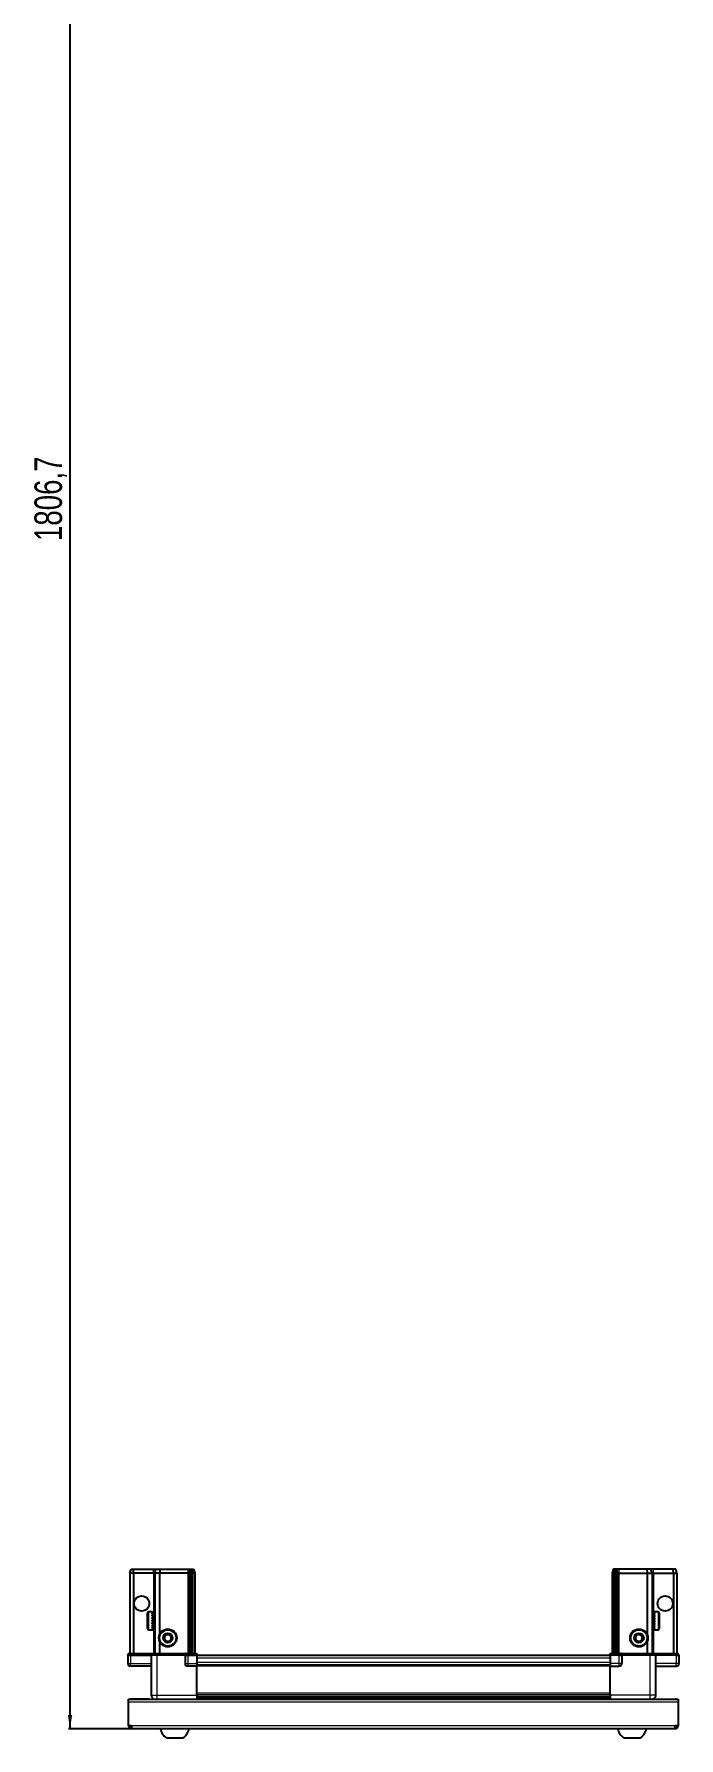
# Model space of a CAD drawing. Header units: millimetres. Extents: x 1021 to 4016, y -989 to 1486.
# Drawn here: x 1077 to 1545, y -989 to 249 of the extents above; entities that cross this region are included whole.
import ezdxf

# ---------------------------------------------------------------- set-up
doc = ezdxf.new("R2010")
doc.units = ezdxf.units.MM
doc.layers.add('FORMAT', color=7, linetype='Continuous')
doc.styles.add('SLDTEXTSTYLE0', font='TXT', dxfattribs={"width": 0.75})
doc.dimstyles.new('SLDDIMSTYLE0', dxfattribs={"dimtxt": 20, "dimasz": 10, "dimexe": 0, "dimexo": 0.0625, "dimgap": 5, "dimtad": 2, "dimdec": 1, "dimrnd": 1e-09, "dimzin": 12, "dimdsep": 46, "dimtxsty": 'SLDTEXTSTYLE0', "dimsah": 1, "dimcen": 0.09, "dimadec": 0, "dimazin": 3, "dimtfac": 1, "dimtofl": 0, "dimtmove": 0, "dimatfit": 3, "dimfxl": 0, "dimfrac": 2, "dimtolj": 1, "dimtzin": 12, "dimarcsym": 0})

# ---------------------------------------------------------------- blocks, each defined once
blk = doc.blocks.new('_D_8')
at = {"layer": 'FORMAT'}
for p, q in [((1146.7, 824.5), (1101.6, 824.5)), ((1102.6, 824.5), (1102.6, -982.2)), ((1147.2, -982.2), (1101.6, -982.2))]:
    blk.add_line(p, q, dxfattribs=at)
for points in [[(1102.6, 824.5), (1101.1, 814.5), (1104.2, 814.5)], [(1102.6, -982.2), (1104.2, -972.2), (1101.1, -972.2)]]:
    blk.add_solid(points, dxfattribs=at)
at = {"layer": 'FORMAT', "insert": (1076.8, -119.5), "char_height": 20, "attachment_point": 1, "rotation": 90, "style": 'SLDTEXTSTYLE0'}
blk.add_mtext('1806,7', dxfattribs=at)

msp = doc.modelspace()

# ---------------------------------------------------------------- linework, layer by layer
at = {"color": 7, "linetype": 'Continuous', "lineweight": 25}
for p, q in [((1146.13, -869.18), (1146.93, -866.18)), ((1146.93, -866.18), (1148.78, -866.18)), ((1148.63, -869.18), (1148.78, -866.18)), ((1148.78, -866.18), (1163.13, -866.18)), ((1163.13, -866.18), (1164.93, -866.18)), ((1164.13, -869.18), (1164.93, -866.18)), ((1164.93, -866.18), (1167.96, -866.18)), ((1167.96, -866.18), (1167.63, -869.18)), ((1167.96, -866.18), (1188.13, -866.18)), ((1188.13, -866.18), (1189.93, -866.18)), ((1189.93, -866.18), (1189.13, -869.18)), ((1189.93, -866.18), (1190.67, -866.18)), ((1190.67, -866.18), (1190.13, -869.18)), ((1190.67, -866.18), (1191.17, -866.18)), ((1191.17, -866.18), (1191.63, -869.18)), ((1191.17, -866.18), (1192.33, -866.18)), ((1192.33, -866.18), (1193.13, -869.18)), ((1496.93, -866.18), (1496.13, -869.18)), ((1498.08, -866.18), (1496.93, -866.18)), ((1498.08, -866.18), (1497.63, -869.18)), ((1498.58, -866.18), (1498.08, -866.18)), ((1498.58, -866.18), (1499.13, -869.18)), ((1499.33, -866.18), (1498.58, -866.18)), ((1499.33, -866.18), (1500.13, -869.18)), ((1501.13, -866.18), (1499.33, -866.18)), ((1521.3, -866.18), (1501.13, -866.18)), ((1521.3, -866.18), (1521.63, -869.18)), ((1524.33, -866.18), (1521.3, -866.18)), ((1525.13, -869.18), (1524.33, -866.18)), ((1526.13, -866.18), (1524.33, -866.18)), ((1540.47, -866.18), (1526.13, -866.18)), ((1540.63, -869.18), (1540.47, -866.18)), ((1542.33, -866.18), (1540.47, -866.18)), ((1543.13, -869.18), (1542.33, -866.18)), ((1148.63, -869.18), (1146.13, -869.18)), ((1146.13, -869.18), (1146.13, -927.48)), ((1148.63, -869.18), (1148.63, -927.48)), ((1163.13, -869.18), (1148.63, -869.18)), ((1164.13, -869.18), (1163.13, -869.18)), ((1164.13, -869.18), (1164.13, -927.48)), ((1167.63, -869.18), (1164.13, -869.18)), ((1188.13, -869.18), (1167.63, -869.18)), ((1167.63, -869.18), (1167.63, -913.68)), ((1189.13, -869.18), (1188.13, -869.18)), ((1189.13, -869.18), (1189.13, -927.48)), ((1190.13, -869.18), (1189.13, -869.18)), ((1190.13, -869.18), (1190.13, -927.48)), ((1191.63, -869.18), (1190.13, -869.18)), ((1191.63, -869.18), (1191.63, -927.48)), ((1193.13, -869.18), (1191.63, -869.18)), ((1193.13, -869.18), (1193.13, -927.48)), ((1496.13, -869.18), (1497.63, -869.18)), ((1496.13, -869.18), (1496.13, -927.48)), ((1497.63, -869.18), (1499.13, -869.18)), ((1497.63, -869.18), (1497.63, -927.48)), ((1499.13, -869.18), (1499.13, -927.48)), ((1499.13, -869.18), (1500.13, -869.18)), ((1500.13, -869.18), (1500.13, -927.48)), ((1500.13, -869.18), (1501.13, -869.18)), ((1501.13, -869.18), (1521.63, -869.18)), ((1521.63, -869.18), (1521.63, -913.68)), ((1521.63, -869.18), (1525.13, -869.18)), ((1525.13, -869.18), (1525.13, -927.48)), ((1525.13, -869.18), (1526.13, -869.18)), ((1526.13, -869.18), (1540.63, -869.18)), ((1540.63, -869.18), (1540.63, -927.48)), ((1540.63, -869.18), (1543.13, -869.18)), ((1543.13, -869.18), (1543.13, -927.48)), ((1158.93, -909.38), (1158.93, -897.98)), ((1162.13, -897.18), (1159.73, -897.18)), ((1162.13, -897.18), (1162.13, -897.19)), ((1162.13, -897.19), (1162.63, -897.19)), ((1162.13, -897.37), (1162.63, -897.37)), ((1162.13, -897.37), (1162.13, -897.59)), ((1162.13, -897.59), (1162.63, -897.59)), ((1162.13, -898.17), (1162.63, -898.17)), ((1162.13, -898.17), (1162.13, -898.59)), ((1162.13, -898.59), (1162.63, -898.59)), ((1162.13, -899.5), (1162.63, -899.5)), ((1162.13, -899.5), (1162.13, -900.09)), ((1162.13, -900.09), (1162.63, -900.09)), ((1162.13, -901.24), (1162.63, -901.24)), ((1162.13, -901.24), (1162.13, -901.94)), ((1162.13, -901.94), (1162.63, -901.94)), ((1162.13, -903.23), (1162.63, -903.23)), ((1162.13, -903.23), (1162.13, -903.97)), ((1162.63, -897.37), (1162.63, -897.19)), ((1162.63, -897.59), (1162.63, -897.37)), ((1162.63, -898.17), (1162.63, -897.59)), ((1162.63, -898.59), (1162.63, -898.17)), ((1162.63, -899.5), (1162.63, -898.59)), ((1162.73, -899.28), (1162.63, -899.28)), ((1162.63, -900.09), (1162.63, -899.5)), ((1162.63, -901.24), (1162.63, -900.09)), ((1162.63, -901.94), (1162.63, -901.24)), ((1162.63, -903.23), (1162.63, -901.94)), ((1162.63, -903.37), (1162.63, -903.23)), ((1162.73, -908.08), (1162.73, -899.28)), ((1163.61, -900.37), (1163.13, -899.68)), ((1163.13, -907.68), (1163.13, -899.68)), ((1164.1, -899.68), (1163.61, -900.37)), ((1163.61, -906.99), (1163.61, -900.37)), ((1164.13, -899.68), (1164.1, -899.68)), ((1164.1, -907.68), (1164.1, -899.68)), ((1525.16, -899.68), (1525.13, -899.68)), ((1525.65, -900.37), (1525.16, -899.68)), ((1525.16, -899.68), (1525.16, -907.68)), ((1526.13, -899.68), (1525.65, -900.37)), ((1525.65, -900.37), (1525.65, -906.99)), ((1526.13, -899.68), (1526.13, -907.68)), ((1526.63, -899.28), (1526.53, -899.28)), ((1526.53, -899.28), (1526.53, -908.08)), ((1529.53, -897.18), (1526.63, -897.18)), ((1527.13, -897.18), (1526.63, -897.18)), ((1526.63, -897.18), (1526.63, -897.23)), ((1526.63, -897.23), (1526.63, -897.51)), ((1527.13, -897.23), (1526.63, -897.23)), ((1527.13, -897.51), (1526.63, -897.51)), ((1526.63, -897.51), (1526.63, -897.79)), ((1527.13, -897.79), (1526.63, -897.79)), ((1526.63, -897.79), (1526.63, -898.45)), ((1527.13, -898.45), (1526.63, -898.45)), ((1526.63, -898.45), (1526.63, -898.92)), ((1526.63, -898.92), (1526.63, -899.9)), ((1527.13, -898.92), (1526.63, -898.92)), ((1527.13, -899.9), (1526.63, -899.9)), ((1526.63, -899.9), (1526.63, -900.52)), ((1526.63, -900.52), (1526.63, -901.72)), ((1527.13, -900.52), (1526.63, -900.52)), ((1527.13, -901.72), (1526.63, -901.72)), ((1526.63, -901.72), (1526.63, -902.35)), ((1527.13, -902.35), (1526.63, -902.35)), ((1526.63, -902.43), (1526.63, -903.73)), ((1527.13, -902.43), (1526.63, -902.43)), ((1527.13, -897.23), (1527.13, -897.18)), ((1527.13, -897.79), (1527.13, -897.51)), ((1527.13, -898.92), (1527.13, -898.45)), ((1527.13, -900.52), (1527.13, -899.9)), ((1527.13, -902.43), (1527.13, -901.72)), ((1530.33, -897.98), (1530.33, -909.38)), ((1159.73, -910.18), (1162.13, -910.18)), ((1162.13, -903.37), (1162.63, -903.37)), ((1162.13, -903.87), (1162.63, -903.87)), ((1162.13, -903.97), (1162.63, -903.97)), ((1162.13, -905.25), (1162.63, -905.25)), ((1162.13, -905.25), (1162.13, -905.96)), ((1162.13, -905.96), (1162.63, -905.96)), ((1162.13, -907.12), (1162.63, -907.12)), ((1162.13, -907.12), (1162.13, -907.73)), ((1162.13, -907.73), (1162.63, -907.73)), ((1162.13, -908.66), (1162.63, -908.66)), ((1162.13, -908.66), (1162.13, -909.1)), ((1162.13, -909.1), (1162.63, -909.1)), ((1162.13, -909.71), (1162.63, -909.71)), ((1162.13, -909.71), (1162.13, -909.94)), ((1162.13, -909.94), (1162.63, -909.94)), ((1162.13, -910.16), (1162.63, -910.16)), ((1162.13, -910.16), (1162.13, -910.18)), ((1162.13, -910.17), (1162.63, -910.17)), ((1162.63, -903.97), (1162.63, -903.87)), ((1162.63, -905.25), (1162.63, -903.97)), ((1162.63, -905.96), (1162.63, -905.25)), ((1162.63, -907.12), (1162.63, -905.96)), ((1162.63, -907.73), (1162.63, -907.12)), ((1162.63, -908.66), (1162.63, -907.73)), ((1162.63, -908.08), (1162.73, -908.08)), ((1162.63, -909.1), (1162.63, -908.66)), ((1162.63, -909.71), (1162.63, -909.1)), ((1162.63, -909.94), (1162.63, -909.71)), ((1162.63, -910.16), (1162.63, -909.94)), ((1162.63, -910.17), (1162.63, -910.16)), ((1163.13, -907.68), (1163.61, -906.99)), ((1163.61, -906.99), (1164.1, -907.68)), ((1164.1, -907.68), (1164.13, -907.68)), ((1525.13, -907.68), (1525.16, -907.68)), ((1525.16, -907.68), (1525.65, -906.99)), ((1525.65, -906.99), (1526.13, -907.68)), ((1526.53, -908.08), (1526.63, -908.08)), ((1527.13, -903.73), (1526.63, -903.73)), ((1527.13, -904.21), (1526.63, -904.21)), ((1526.63, -904.21), (1526.63, -904.47)), ((1526.63, -904.47), (1526.63, -905.74)), ((1527.13, -904.47), (1526.63, -904.47)), ((1527.13, -905.74), (1526.63, -905.74)), ((1526.63, -905.74), (1526.63, -906.42)), ((1526.63, -906.42), (1526.63, -907.54)), ((1527.13, -906.42), (1526.63, -906.42)), ((1527.13, -907.54), (1526.63, -907.54)), ((1526.63, -907.54), (1526.63, -908.11)), ((1526.63, -908.11), (1526.63, -908.97)), ((1527.13, -908.11), (1526.63, -908.11)), ((1527.13, -908.97), (1526.63, -908.97)), ((1526.63, -908.97), (1526.63, -909.36)), ((1526.63, -909.36), (1526.63, -909.88)), ((1527.13, -909.36), (1526.63, -909.36)), ((1527.13, -909.88), (1526.63, -909.88)), ((1526.63, -909.88), (1526.63, -910.06)), ((1526.63, -910.06), (1526.63, -910.18)), ((1527.13, -910.06), (1526.63, -910.06)), ((1526.63, -910.18), (1529.53, -910.18)), ((1527.13, -904.47), (1527.13, -903.73)), ((1527.13, -906.42), (1527.13, -905.74)), ((1527.13, -908.11), (1527.13, -907.54)), ((1527.13, -909.36), (1527.13, -908.97)), ((1527.13, -910.06), (1527.13, -909.88)), ((1145.13, -927.48), (1144.63, -928.35)), ((1146.63, -927.48), (1145.13, -927.48)), ((1146.63, -927.48), (1161.43, -927.48)), ((1161.43, -927.48), (1161.63, -927.48)), ((1161.63, -928.68), (1161.63, -927.48)), ((1161.63, -927.48), (1165.63, -927.48)), ((1165.63, -927.48), (1185.93, -927.48)), ((1167.63, -918.68), (1167.63, -927.48)), ((1185.93, -927.48), (1186.13, -927.48)), ((1186.13, -928.68), (1186.13, -927.48)), ((1186.81, -927.48), (1186.13, -927.48)), ((1186.81, -927.48), (1194.63, -927.48)), ((1194.63, -927.48), (1194.63, -928.35)), ((1494.63, -928.35), (1494.63, -927.48)), ((1494.63, -927.48), (1502.45, -927.48)), ((1503.13, -927.48), (1502.45, -927.48)), ((1503.13, -928.68), (1503.13, -927.48)), ((1503.13, -927.48), (1503.33, -927.48)), ((1503.33, -927.48), (1523.63, -927.48)), ((1521.63, -918.68), (1521.63, -927.48)), ((1523.63, -927.48), (1527.63, -927.48)), ((1527.63, -928.68), (1527.63, -927.48)), ((1527.63, -927.48), (1527.83, -927.48)), ((1527.83, -927.48), (1542.63, -927.48)), ((1544.13, -927.48), (1542.63, -927.48)), ((1544.63, -928.35), (1544.13, -927.48)), ((1544.63, -928.35), (1544.13, -927.48)), ((1144.63, -928.68), (1144.63, -928.35)), ((1144.63, -928.68), (1146.63, -928.68)), ((1144.63, -928.68), (1144.63, -934.68)), ((1161.43, -928.68), (1146.63, -928.68)), ((1146.63, -928.68), (1161.43, -928.68)), ((1161.63, -936.68), (1146.63, -936.68)), ((1161.63, -928.68), (1161.43, -928.68)), ((1165.63, -928.68), (1161.63, -928.68)), ((1161.63, -928.68), (1161.63, -957.68)), ((1185.93, -928.68), (1165.63, -928.68)), ((1186.13, -928.68), (1185.93, -928.68)), ((1186.13, -928.68), (1188.13, -928.68)), ((1186.13, -928.68), (1186.13, -934.68)), ((1194.63, -928.35), (1188.13, -928.35)), ((1194.63, -928.68), (1188.13, -928.68)), ((1188.13, -928.68), (1194.63, -928.68)), ((1194.63, -936.68), (1188.13, -936.68)), ((1194.63, -928.35), (1194.63, -928.35)), ((1194.63, -928.68), (1194.63, -928.35)), ((1194.63, -928.68), (1194.63, -928.68)), ((1194.63, -928.68), (1194.63, -934.68)), ((1494.63, -928.83), (1194.63, -928.83)), ((1194.63, -934.68), (1194.63, -936.68)), ((1494.63, -936.03), (1194.63, -936.03)), ((1194.63, -957.68), (1194.63, -936.68)), ((1501.13, -928.35), (1494.63, -928.35)), ((1494.63, -928.68), (1494.63, -928.35)), ((1501.13, -928.68), (1494.63, -928.68)), ((1494.63, -928.68), (1494.63, -934.68)), ((1494.63, -934.68), (1494.63, -936.68)), ((1494.63, -936.68), (1501.13, -936.68)), ((1494.63, -957.68), (1494.63, -936.68)), ((1501.13, -928.68), (1503.13, -928.68)), ((1503.13, -928.68), (1501.13, -928.68)), ((1503.33, -928.68), (1503.13, -928.68)), ((1503.13, -928.68), (1503.13, -934.68)), ((1523.63, -928.68), (1503.33, -928.68)), ((1527.63, -928.68), (1523.63, -928.68)), ((1527.83, -928.68), (1527.63, -928.68)), ((1527.63, -928.68), (1527.63, -957.68)), ((1527.63, -936.68), (1542.63, -936.68)), ((1542.63, -928.68), (1527.83, -928.68)), ((1542.63, -928.68), (1544.63, -928.68)), ((1544.63, -928.68), (1544.63, -928.35)), ((1544.63, -928.68), (1544.63, -928.35)), ((1544.63, -928.68), (1544.63, -928.68)), ((1544.63, -928.68), (1544.63, -934.68)), ((1145.13, -960.68), (1544.13, -960.68)), ((1145.13, -962.78), (1145.13, -960.68)), ((1145.13, -980.08), (1145.13, -962.78)), ((1160.13, -960.58), (1147.23, -960.58)), ((1160.13, -960.58), (1160.13, -960.68)), ((1194.63, -958.7), (1494.63, -958.7)), ((1194.63, -958.74), (1494.63, -958.74)), ((1218.51, -960.53), (1194.63, -960.53)), ((1213.13, -960.68), (1213.13, -960.53)), ((1213.17, -960.68), (1213.17, -960.53)), ((1213.44, -960.68), (1213.44, -960.53)), ((1213.7, -960.68), (1213.7, -960.53)), ((1214.35, -960.68), (1214.35, -960.53)), ((1214.82, -960.68), (1214.82, -960.53)), ((1215.78, -960.68), (1215.78, -960.53)), ((1216.4, -960.68), (1216.4, -960.53)), ((1217.59, -960.68), (1217.59, -960.53)), ((1218.25, -960.68), (1218.25, -960.53)), ((1218.3, -960.68), (1218.3, -960.53)), ((1219.6, -960.53), (1218.51, -960.53)), ((1219.6, -960.68), (1219.6, -960.53)), ((1219.6, -960.53), (1219.6, -960.53)), ((1220.33, -960.53), (1219.6, -960.53)), ((1219.61, -960.68), (1219.61, -960.53)), ((1220.11, -960.68), (1220.11, -960.53)), ((1220.33, -960.68), (1220.33, -960.53)), ((1220.75, -960.53), (1220.33, -960.53)), ((1220.33, -960.53), (1220.33, -960.53)), ((1468.51, -960.53), (1220.75, -960.53)), ((1221.61, -960.68), (1221.61, -960.53)), ((1222.3, -960.68), (1222.3, -960.53)), ((1223.42, -960.68), (1223.42, -960.53)), ((1224, -960.68), (1224, -960.53)), ((1224.87, -960.68), (1224.87, -960.53)), ((1225.27, -960.68), (1225.27, -960.53)), ((1225.8, -960.68), (1225.8, -960.53)), ((1225.99, -960.68), (1225.99, -960.53)), ((1226.13, -960.68), (1226.13, -960.53)), ((1463.13, -960.68), (1463.13, -960.53)), ((1463.3, -960.68), (1463.3, -960.53)), ((1463.51, -960.68), (1463.51, -960.53)), ((1464.07, -960.68), (1464.07, -960.53)), ((1464.49, -960.68), (1464.49, -960.53)), ((1465.39, -960.68), (1465.39, -960.53)), ((1465.97, -960.68), (1465.97, -960.53)), ((1467.12, -960.68), (1467.12, -960.53)), ((1467.81, -960.68), (1467.81, -960.53)), ((1469.09, -960.53), (1468.51, -960.53)), ((1469.09, -960.68), (1469.09, -960.53)), ((1469.1, -960.53), (1469.09, -960.53)), ((1469.83, -960.53), (1469.1, -960.53)), ((1469.27, -960.68), (1469.27, -960.53)), ((1469.77, -960.68), (1469.77, -960.53)), ((1469.83, -960.68), (1469.83, -960.53)), ((1470.86, -960.53), (1469.83, -960.53)), ((1469.83, -960.53), (1469.83, -960.53)), ((1494.63, -960.53), (1470.75, -960.53)), ((1471.12, -960.68), (1471.12, -960.53)), ((1471.83, -960.68), (1471.83, -960.53)), ((1473, -960.68), (1473, -960.53)), ((1473.61, -960.68), (1473.61, -960.53)), ((1474.55, -960.68), (1474.55, -960.53)), ((1475, -960.68), (1475, -960.53)), ((1475.62, -960.68), (1475.62, -960.53)), ((1475.87, -960.68), (1475.87, -960.53)), ((1476.11, -960.68), (1476.11, -960.53)), ((1476.13, -960.68), (1476.13, -960.53)), ((1529.13, -960.58), (1542.03, -960.58)), ((1529.13, -960.58), (1529.13, -960.68)), ((1544.13, -960.68), (1544.13, -962.78)), ((1544.13, -962.78), (1544.13, -980.08)), ((1147.23, -980.08), (1145.13, -980.08)), ((1147.23, -980.08), (1147.23, -982.18)), ((1542.03, -982.18), (1147.23, -982.18)), ((1172.63, -988.78), (1184.63, -988.78)), ((1504.63, -988.78), (1516.63, -988.78)), ((1544.13, -980.08), (1542.03, -980.08)), ((1542.03, -982.18), (1542.03, -980.08))]:
    msp.add_line(p, q, dxfattribs=at)
at = {"color": 8, "linetype": 'Continuous', "lineweight": 18}
for p, q in [((1163.13, -869.18), (1163.13, -866.18)), ((1188.13, -866.18), (1188.13, -869.18)), ((1501.13, -866.18), (1501.13, -869.18)), ((1526.13, -869.18), (1526.13, -866.18)), ((1163.13, -869.18), (1163.13, -899.68)), ((1188.13, -869.18), (1188.13, -927.48)), ((1501.13, -869.18), (1501.13, -927.48)), ((1526.13, -869.18), (1526.13, -899.68)), ((1159.73, -910.18), (1159.73, -897.18)), ((1529.53, -897.18), (1529.53, -910.18)), ((1163.13, -907.68), (1163.13, -927.48)), ((1526.13, -907.68), (1526.13, -927.48)), ((1146.63, -928.68), (1146.63, -927.48)), ((1161.43, -928.68), (1161.43, -927.48)), ((1165.63, -928.68), (1165.63, -927.48)), ((1185.93, -928.68), (1185.93, -927.48)), ((1503.33, -927.48), (1503.33, -928.68)), ((1523.63, -928.68), (1523.63, -927.48)), ((1527.83, -927.48), (1527.83, -928.68)), ((1542.63, -928.68), (1542.63, -927.48)), ((1144.63, -934.68), (1146.63, -934.68)), ((1146.63, -928.68), (1146.63, -934.68)), ((1146.63, -934.68), (1161.63, -934.68)), ((1146.63, -936.68), (1146.63, -934.68)), ((1165.63, -928.68), (1165.63, -957.68)), ((1186.13, -934.68), (1188.13, -934.68)), ((1188.13, -928.68), (1188.13, -928.35)), ((1188.13, -928.68), (1188.13, -934.68)), ((1188.13, -934.68), (1194.63, -934.68)), ((1188.13, -934.68), (1188.13, -936.68)), ((1194.63, -928.68), (1194.63, -928.35)), ((1494.63, -930.83), (1194.63, -930.83)), ((1494.63, -934.03), (1194.63, -934.03)), ((1494.63, -936.68), (1194.63, -936.68)), ((1501.13, -934.68), (1494.63, -934.68)), ((1501.13, -928.68), (1501.13, -928.35)), ((1501.13, -928.68), (1501.13, -934.68)), ((1501.13, -934.68), (1501.13, -936.68)), ((1503.13, -934.68), (1501.13, -934.68)), ((1523.63, -928.68), (1523.63, -957.68)), ((1542.63, -934.68), (1527.63, -934.68)), ((1542.63, -928.68), (1542.63, -934.68)), ((1542.63, -936.68), (1542.63, -934.68)), ((1544.63, -934.68), (1542.63, -934.68)), ((1544.13, -962.78), (1145.13, -962.78)), ((1147.23, -960.68), (1147.23, -960.58)), ((1165.63, -957.68), (1194.63, -957.68)), ((1194.63, -956.08), (1494.63, -956.08)), ((1494.63, -957.5), (1194.63, -957.5)), ((1194.63, -959.94), (1494.63, -959.94)), ((1523.63, -957.68), (1494.63, -957.68)), ((1542.03, -960.68), (1542.03, -960.58)), ((1542.03, -980.08), (1147.23, -980.08))]:
    msp.add_line(p, q, dxfattribs=at)
at = {"color": 7, "linetype": 'Continuous', "lineweight": 25, "flags": 128}
for points in [[(1147.23, -960.58), (1146.82, -960.62), (1146.59, -960.68)], [(1542.67, -960.68), (1542.44, -960.62), (1542.03, -960.58)]]:
    msp.add_lwpolyline(points, dxfattribs=at)
at = {"color": 7, "linetype": 'Continuous', "lineweight": 25}
for centre, radius in [((1154.63, -891.18), 5.5), ((1534.63, -891.18), 5.5), ((1173.63, -916.18), 6.5), ((1173.63, -916.18), 3.46), ((1515.63, -916.18), 6.5), ((1515.63, -916.18), 3.46)]:
    msp.add_circle(centre, radius, dxfattribs=at)
at = {"color": 8, "linetype": 'Continuous', "lineweight": 18}
for centre in [(1173.63, -916.18), (1515.63, -916.18)]:
    msp.add_circle(centre, 5.7, dxfattribs=at)
at = {"color": 7, "linetype": 'Continuous', "lineweight": 25}
for centre, radius, start, end in [((1159.73, -897.98), 0.8, 90, 180), ((1163.13, -899.28), 0.4, 180, 270), ((1526.13, -899.28), 0.4, 270, 0), ((1529.53, -897.98), 0.8, 360, 90), ((1159.73, -909.38), 0.8, 180, 270), ((1163.13, -908.08), 0.4, 90, 180), ((1173.63, -916.18), 2.5, 147.37605, 207.37605), ((1173.63, -916.18), 2.5, 87.37605, 147.37605), ((1173.63, -916.18), 2.5, 27.37605, 87.37605), ((1173.63, -916.18), 2.5, 327.37605, 27.37605), ((1515.63, -916.18), 2.5, 134.67671, 194.67671), ((1515.63, -916.18), 2.5, 74.67671, 134.67671), ((1515.63, -916.18), 2.5, 14.67671, 74.67671), ((1515.63, -916.18), 2.5, 314.67671, 14.67671), ((1526.13, -908.08), 0.4, 360, 90), ((1529.53, -909.38), 0.8, 270, 0), ((1173.63, -916.18), 2.5, 207.37605, 267.37605), ((1173.63, -916.18), 2.5, 267.37605, 327.37605), ((1515.63, -916.18), 2.5, 194.67671, 254.67671), ((1515.63, -916.18), 2.5, 254.67671, 314.67671), ((1146.63, -934.68), 2, 180, 270), ((1188.13, -934.68), 2, 180, 270), ((1501.13, -934.68), 2, 270, 0), ((1542.63, -934.68), 2, 270, 0), ((1147.23, -980.08), 2.1, 180, 270), ((1147.23, -980.08), 0.6, 180, 270), ((1179.65, -979.16), 11.91, 194.70035, 233.8734), ((1177.6, -979.16), 11.91, 306.1266, 345.29965), ((1511.65, -979.16), 11.91, 194.70035, 233.8734), ((1509.6, -979.16), 11.91, 306.1266, 345.29965), ((1542.03, -980.08), 2.1, 270, 0), ((1542.03, -980.08), 0.6, 270, 0)]:
    msp.add_arc(centre, radius, start, end, dxfattribs=at)
for centre, start_param, end_param in [((1188.13, -924.88), 2.4188584, 3.1415927), ((1501.13, -924.88), 3.1415927, 3.8643269)]:
    msp.add_ellipse(centre, major_axis=(0, 3.46), ratio=0.5773503, start_param=start_param, end_param=end_param, dxfattribs=at)
for points, knots in [([(1170.75, -916.05), (1171.02, -915.61), (1171.54, -914.8), (1172.06, -913.99), (1172.3, -913.62)], [0, 0, 0, 0, 0.5346859, 1, 1, 1, 1]), ([(1172.3, -913.62), (1172.82, -913.64), (1173.78, -913.68), (1174.74, -913.73), (1175.19, -913.75)], [0, 0, 0, 0, 0.5346859, 1, 1, 1, 1]), ([(1175.19, -913.75), (1175.34, -914.05), (1175.72, -914.79), (1176.18, -915.67), (1176.46, -916.2), (1176.51, -916.31)], [0, 0, 0, 0, 0.3629006, 0.8668753, 1, 1, 1, 1]), ([(1512.85, -915.42), (1513.21, -915.05), (1513.9, -914.38), (1514.58, -913.7), (1514.9, -913.39)], [0, 0, 0, 0, 0.5346859, 1, 1, 1, 1]), ([(1513.58, -918.21), (1513.49, -917.88), (1513.28, -917.08), (1513.03, -916.12), (1512.88, -915.54), (1512.85, -915.42)], [0, 0, 0, 0, 0.3629006, 0.8668753, 1, 1, 1, 1]), ([(1514.9, -913.39), (1515.4, -913.52), (1516.33, -913.78), (1517.25, -914.03), (1517.68, -914.15)], [0, 0, 0, 0, 0.5346859, 1, 1, 1, 1]), ([(1517.68, -914.15), (1517.71, -914.27), (1517.87, -914.85), (1518.12, -915.81), (1518.33, -916.61), (1518.41, -916.94)], [0, 0, 0, 0, 0.1331247, 0.6370994, 1, 1, 1, 1]), ([(1172.07, -918.61), (1172.02, -918.5), (1171.74, -917.97), (1171.28, -917.08), (1170.9, -916.35), (1170.75, -916.05)], [0, 0, 0, 0, 0.13312467, 0.63709944, 1, 1, 1, 1]), ([(1174.96, -918.74), (1174.44, -918.72), (1173.48, -918.68), (1172.52, -918.63), (1172.07, -918.61)], [0, 0, 0, 0, 0.5346859, 1, 1, 1, 1]), ([(1176.51, -916.31), (1176.23, -916.75), (1175.71, -917.56), (1175.2, -918.37), (1174.96, -918.74)], [0, 0, 0, 0, 0.53468586, 1, 1, 1, 1]), ([(1516.36, -918.97), (1515.86, -918.84), (1514.93, -918.58), (1514.01, -918.33), (1513.58, -918.21)], [0, 0, 0, 0, 0.5346859, 1, 1, 1, 1]), ([(1518.41, -916.94), (1518.05, -917.31), (1517.36, -917.98), (1516.68, -918.66), (1516.36, -918.97)], [0, 0, 0, 0, 0.53468586, 1, 1, 1, 1]), ([(1161.63, -957.68), (1161.68, -958.12), (1161.75, -958.8), (1162.18, -959.61), (1162.64, -960.17), (1163.04, -960.53), (1163.3, -960.66), (1163.35, -960.68)], [0, 0, 0, 0, 0.3630185, 0.5584377, 0.7580039, 0.9575702, 1, 1, 1, 1]), ([(1194.63, -957.68), (1194.63, -958.08), (1194.63, -958.87), (1194.63, -959.88), (1194.63, -960.51), (1194.63, -960.67), (1194.63, -960.68)], [0, 0, 0, 0, 0.3255201, 0.6510403, 0.9765604, 1, 1, 1, 1]), ([(1494.63, -957.68), (1494.63, -958.08), (1494.63, -958.87), (1494.63, -959.88), (1494.63, -960.51), (1494.63, -960.67), (1494.63, -960.68)], [0, 0, 0, 0, 0.32552014, 0.65104028, 0.97656042, 1, 1, 1, 1]), ([(1527.63, -957.68), (1527.58, -958.12), (1527.51, -958.8), (1527.08, -959.61), (1526.62, -960.17), (1526.22, -960.53), (1525.95, -960.66), (1525.91, -960.68)], [0, 0, 0, 0, 0.3630185, 0.5584377, 0.7580039, 0.9575702, 1, 1, 1, 1])]:
    msp.add_open_spline(points, degree=3, knots=knots, dxfattribs=at)
at = {"color": 8, "linetype": 'Continuous', "lineweight": 18}
for points in [[(1161.63, -957.68), (1161.69, -957.68), (1161.81, -957.68), (1162.73, -957.68), (1164.06, -957.68), (1165.11, -957.68), (1165.63, -957.68)], [(1527.63, -957.68), (1527.57, -957.68), (1527.45, -957.68), (1526.52, -957.68), (1525.2, -957.68), (1524.15, -957.68), (1523.63, -957.68)]]:
    msp.add_open_spline(points, degree=3, dxfattribs=at)
for points in [[(1165.63, -957.68), (1165.63, -958.12), (1165.63, -958.8), (1165.63, -959.61), (1165.63, -960.17), (1165.63, -960.53), (1165.63, -960.66), (1165.63, -960.68)], [(1523.63, -957.68), (1523.63, -958.12), (1523.63, -958.8), (1523.63, -959.61), (1523.63, -960.17), (1523.63, -960.53), (1523.63, -960.66), (1523.63, -960.68)]]:
    msp.add_open_spline(points, degree=3, knots=[0, 0, 0, 0, 0.3630185, 0.5584377, 0.7580039, 0.9575702, 1, 1, 1, 1], dxfattribs=at)

# ---------------------------------------------------------------- dimensions: what is measured, and where the dimension line sits
at = {"layer": 'FORMAT'}
dim = msp.add_linear_dim(base=(1102.63, -982.18), p1=(1146.73, 824.52), p2=(1147.23, -982.18), angle=90, dimstyle='SLDDIMSTYLE0', dxfattribs=at)
dim.commit()
dim.dimension.update_dxf_attribs({"geometry": '_D_8', "text_midpoint": (1102.63, -78.83), "dimtype": 160})

doc.saveas('drawing.dxf')
